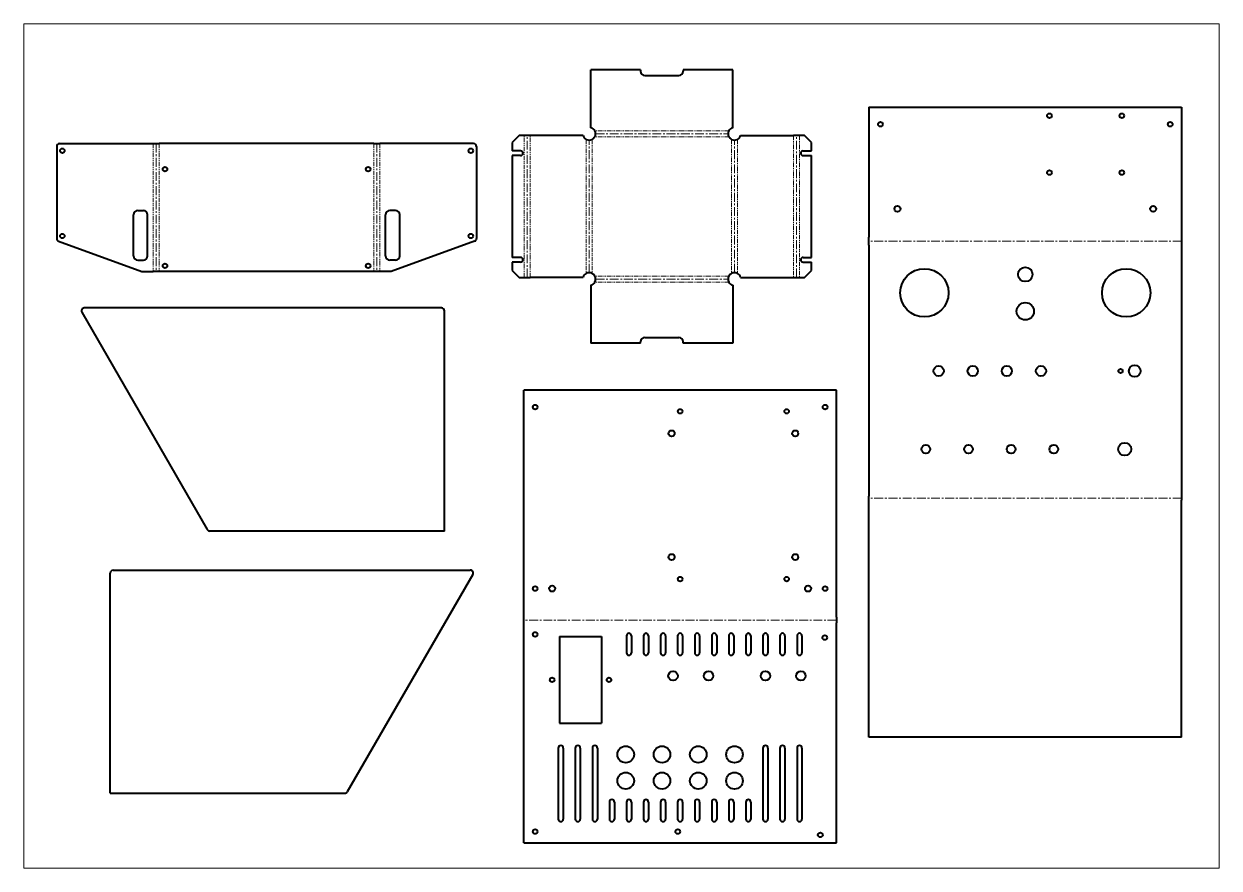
# Paper-space layout 'Layout1' of a CAD drawing. Header units: millimetres. Extents: x 0 to 841, y 0 to 594.
# The model-space entities are those that its viewports show. They can reach past a viewport. Long polylines and large blocks are cut down to what shows.
import ezdxf

# ---------------------------------------------------------------- set-up
doc = ezdxf.new("R2010")
doc.units = ezdxf.units.MM
doc.header["$LTSCALE"] = 12.7
doc.linetypes.add('CENTER', pattern=[0.787402, 0.492126, -0.098425, 0.098425, -0.098425])
doc.linetypes.add('ONS_PHANTOM', pattern=[0.5, 0.25, -0.05, 0.05, -0.05, 0.05, -0.05])
for name, color, linetype, lineweight in [('SHEETMETAL_BEND_LINES_DOWN', 7, 'CENTER', 13), ('SHEETMETAL_BEND_LINES_UP', 7, 'CENTER', 13), ('SHEETMETAL_BEND_TANGENT_LINES', 7, 'Continuous', 15), ('Visible', 7, 'Continuous', 40)]:
    doc.layers.add(name, color=color, linetype=linetype, lineweight=lineweight)

msp = doc.modelspace()

# ---------------------------------------------------------------- linework, layer by layer
at = {"layer": 'SHEETMETAL_BEND_LINES_DOWN'}
for p, q in [((362.09, 415.54), (362.09, 515.54)), ((551.69, 415.54), (551.69, 515.54))]:
    msp.add_line(p, q, dxfattribs=at)
at = {"layer": 'SHEETMETAL_BEND_LINES_UP'}
for p, q in [((410.25, 516.64), (503.53, 516.64)), ((101.16, 509.76), (101.16, 419.76)), ((256.36, 509.76), (256.36, 419.76)), ((405.79, 418.89), (405.79, 512.18)), ((507.99, 418.89), (507.99, 512.18)), ((822.61, 441.07), (602.65, 441.07)), ((410.25, 414.44), (503.53, 414.44)), ((822.61, 260.2), (602.65, 260.2)), ((579.75, 174.56), (359.75, 174.56))]:
    msp.add_line(p, q, dxfattribs=at)
at = {"layer": 'SHEETMETAL_BEND_TANGENT_LINES', "linetype": 'ONS_PHANTOM'}
for p, q in [((359.99, 415.54), (359.99, 515.54)), ((364.19, 415.54), (364.19, 515.54)), ((504.06, 518.74), (409.72, 518.74)), ((504.06, 514.54), (409.72, 514.54)), ((549.59, 515.54), (549.59, 415.54)), ((553.79, 515.54), (553.79, 415.54)), ((99.06, 509.76), (99.06, 419.76)), ((103.26, 509.76), (103.26, 419.76)), ((254.26, 509.76), (254.26, 419.76)), ((258.46, 509.76), (258.46, 419.76)), ((403.69, 512.71), (403.69, 418.37)), ((407.89, 512.71), (407.89, 418.37)), ((505.89, 512.71), (505.89, 418.37)), ((510.09, 512.71), (510.09, 418.37)), ((504.06, 416.54), (409.72, 416.54)), ((504.06, 412.34), (409.72, 412.34))]:
    msp.add_line(p, q, dxfattribs=at)
at = {"layer": 'Visible'}
for p, q in [((441.89, 561.74), (406.89, 561.74)), ((406.89, 520.96), (406.89, 561.74)), ((441.89, 561.74), (441.89, 560.74)), ((444.89, 557.74), (468.89, 557.74)), ((471.89, 561.74), (471.89, 560.74)), ((506.89, 561.74), (471.89, 561.74)), ((506.89, 520.96), (506.89, 561.74)), ((602.65, 535.37), (822.61, 535.37)), ((602.65, 535.37), (602.65, 443.87)), ((822.61, 535.37), (822.61, 443.87)), ((356.49, 515.54), (351.49, 510.54)), ((359.99, 515.54), (356.49, 515.54)), ((364.19, 515.54), (359.99, 515.54)), ((401.47, 515.54), (364.19, 515.54)), ((512.31, 515.54), (549.59, 515.54)), ((553.79, 515.54), (549.59, 515.54)), ((557.29, 515.54), (553.79, 515.54)), ((562.29, 510.54), (557.29, 515.54)), ((31.06, 507.76), (31.06, 443)), ((33.06, 509.76), (99.06, 509.76)), ((99.06, 509.76), (103.26, 509.76)), ((254.26, 509.76), (103.26, 509.76)), ((254.26, 509.76), (258.46, 509.76)), ((324.46, 509.76), (258.46, 509.76)), ((326.46, 507.76), (326.46, 443)), ((351.49, 510.54), (351.49, 504.69)), ((357.49, 504.69), (351.49, 504.69)), ((556.29, 504.69), (562.29, 504.69)), ((562.29, 504.69), (562.29, 510.54)), ((351.49, 501.39), (351.49, 429.69)), ((357.49, 501.39), (351.49, 501.39)), ((556.29, 501.39), (562.29, 501.39)), ((562.29, 429.69), (562.29, 501.39)), ((88.06, 462.76), (92.06, 462.76)), ((269.46, 462.76), (265.46, 462.76)), ((85.06, 430.76), (85.06, 459.76)), ((95.06, 430.76), (95.06, 459.76)), ((262.46, 430.76), (262.46, 459.76)), ((272.46, 430.76), (272.46, 459.76)), ((32.37, 441.12), (91.06, 419.76)), ((325.14, 441.12), (266.46, 419.76)), ((602.65, 438.27), (602.65, 443.87)), ((602.65, 438.27), (602.65, 261.6)), ((822.61, 443.87), (822.61, 438.27)), ((822.61, 438.27), (822.61, 261.6)), ((357.49, 429.69), (351.49, 429.69)), ((556.29, 429.69), (562.29, 429.69)), ((88.06, 427.76), (92.06, 427.76)), ((269.46, 427.76), (265.46, 427.76)), ((351.49, 426.39), (351.49, 420.54)), ((357.49, 426.39), (351.49, 426.39)), ((351.49, 420.54), (356.49, 415.54)), ((556.29, 426.39), (562.29, 426.39)), ((557.29, 415.54), (562.29, 420.54)), ((562.29, 420.54), (562.29, 426.39)), ((91.06, 419.76), (99.06, 419.76)), ((103.26, 419.76), (99.06, 419.76)), ((254.26, 419.76), (103.26, 419.76)), ((258.46, 419.76), (254.26, 419.76)), ((266.46, 419.76), (258.46, 419.76)), ((356.49, 415.54), (359.99, 415.54)), ((359.99, 415.54), (364.19, 415.54)), ((401.47, 415.54), (364.19, 415.54)), ((512.31, 415.54), (549.59, 415.54)), ((549.59, 415.54), (553.79, 415.54)), ((553.79, 415.54), (557.29, 415.54)), ((406.89, 410.12), (406.89, 369.34)), ((506.89, 410.12), (506.89, 369.34)), ((48.74, 391.11), (137.05, 238.15)), ((301.87, 394.11), (50.47, 394.11)), ((303.87, 237.15), (303.87, 392.11)), ((441.89, 369.34), (441.89, 370.34)), ((444.89, 373.34), (468.89, 373.34)), ((471.89, 369.34), (471.89, 370.34)), ((441.89, 369.34), (406.89, 369.34)), ((506.89, 369.34), (471.89, 369.34)), ((579.75, 336.36), (359.75, 336.36)), ((359.75, 176.66), (359.75, 336.36)), ((579.75, 176.66), (579.75, 336.36)), ((602.65, 258.8), (602.65, 261.6)), ((822.61, 261.6), (822.61, 258.8)), ((602.65, 92.19), (602.65, 258.8)), ((822.61, 92.19), (822.61, 258.8)), ((303.87, 237.15), (138.78, 237.15)), ((68.7, 52.64), (68.7, 207.6)), ((70.7, 209.6), (322.1, 209.6)), ((323.83, 206.6), (235.52, 53.64)), ((359.75, 172.46), (359.75, 176.66)), ((579.75, 176.66), (579.75, 172.46)), ((359.75, 17.66), (359.75, 172.46)), ((579.75, 17.66), (579.75, 172.46)), ((384.92, 162.92), (414.42, 162.92)), ((384.92, 162.92), (384.92, 101.92)), ((414.42, 162.92), (414.42, 101.92)), ((432, 163.46), (432, 151.46)), ((435.5, 163.46), (435.5, 151.46)), ((444, 163.46), (444, 151.46)), ((447.5, 163.46), (447.5, 151.46)), ((456, 163.46), (456, 151.46)), ((459.5, 163.46), (459.5, 151.46)), ((468, 163.46), (468, 151.46)), ((471.5, 163.46), (471.5, 151.46)), ((480, 163.46), (480, 151.46)), ((483.5, 163.46), (483.5, 151.46)), ((492, 163.46), (492, 151.46)), ((495.5, 163.46), (495.5, 151.46)), ((504, 163.46), (504, 151.46)), ((507.5, 163.46), (507.5, 151.46)), ((516, 163.46), (516, 151.46)), ((519.5, 163.46), (519.5, 151.46)), ((528, 163.46), (528, 151.46)), ((531.5, 163.46), (531.5, 151.46)), ((540, 163.46), (540, 151.46)), ((543.5, 163.46), (543.5, 151.46)), ((552, 163.46), (552, 151.46)), ((555.5, 163.46), (555.5, 151.46)), ((384.92, 101.92), (414.42, 101.92)), ((384, 84.46), (384, 34.46)), ((387.5, 84.46), (387.5, 34.46)), ((396, 84.46), (396, 34.46)), ((399.5, 84.46), (399.5, 34.46)), ((408, 84.46), (408, 34.46)), ((411.5, 84.46), (411.5, 34.46)), ((528, 84.46), (528, 34.46)), ((531.5, 84.46), (531.5, 34.46)), ((540, 84.46), (540, 34.46)), ((543.5, 84.46), (543.5, 34.46)), ((552, 84.46), (552, 34.46)), ((555.5, 84.46), (555.5, 34.46)), ((822.61, 92.19), (602.65, 92.19)), ((68.7, 52.64), (233.79, 52.64)), ((420, 46.46), (420, 34.46)), ((423.5, 46.46), (423.5, 34.46)), ((432, 46.46), (432, 34.46)), ((435.5, 46.46), (435.5, 34.46)), ((444, 46.46), (444, 34.46)), ((447.5, 46.46), (447.5, 34.46)), ((456, 46.46), (456, 34.46)), ((459.5, 46.46), (459.5, 34.46)), ((468, 46.46), (468, 34.46)), ((471.5, 46.46), (471.5, 34.46)), ((480, 46.46), (480, 34.46)), ((483.5, 46.46), (483.5, 34.46)), ((492, 46.46), (492, 34.46)), ((495.5, 46.46), (495.5, 34.46)), ((504, 46.46), (504, 34.46)), ((507.5, 46.46), (507.5, 34.46)), ((516, 46.46), (516, 34.46)), ((519.5, 46.46), (519.5, 34.46)), ((359.75, 17.66), (579.75, 17.66))]:
    msp.add_line(p, q, dxfattribs=at)
for centre, radius in [((729.61, 529.37), 1.6), ((780.61, 529.37), 1.6), ((610.65, 523.37), 1.65), ((814.61, 523.37), 1.65), ((35.06, 504.76), 1.6), ((322.46, 504.76), 1.6), ((107.26, 491.76), 1.6), ((250.26, 491.76), 1.6), ((729.61, 489.37), 1.6), ((780.61, 489.37), 1.6), ((622.65, 463.87), 2.1), ((802.61, 463.87), 2.1), ((35.06, 444.76), 1.6), ((322.46, 444.76), 1.6), ((107.26, 423.76), 1.6), ((250.26, 423.76), 1.6), ((641.63, 404.77), 17), ((712.63, 417.77), 5.1), ((783.63, 404.77), 17), ((712.63, 391.77), 6.1), ((651.65, 349.77), 3.6), ((675.65, 349.77), 3.6), ((699.65, 349.77), 3.6), ((723.65, 349.77), 3.6), ((789.63, 349.77), 4.1), ((779.63, 349.77), 1.5), ((367.75, 324.36), 1.65), ((469.75, 321.36), 1.6), ((544.75, 321.36), 1.6), ((571.75, 324.36), 1.65), ((463.75, 305.86), 2.1), ((550.75, 305.86), 2.1), ((642.65, 294.77), 3.1), ((672.65, 294.77), 3.1), ((702.65, 294.77), 3.1), ((732.65, 294.77), 3.1), ((782.61, 294.77), 4.55), ((463.75, 218.86), 2.1), ((550.75, 218.86), 2.1), ((469.75, 203.36), 1.6), ((544.75, 203.36), 1.6), ((367.75, 196.66), 1.65), ((379.75, 196.66), 2.1), ((559.75, 196.66), 2.1), ((571.75, 196.66), 1.65), ((367.75, 164.46), 1.65), ((571.55, 162.16), 1.65), ((464.75, 135.21), 3.3), ((489.75, 135.21), 3.3), ((529.75, 135.21), 3.3), ((554.75, 135.21), 3.3), ((379.67, 132.42), 1.6), ((419.67, 132.42), 1.6), ((431.5, 79.96), 5.85), ((457, 79.96), 5.85), ((482.5, 79.96), 5.85), ((508, 79.96), 5.85), ((431.5, 61.46), 5.85), ((457, 61.46), 5.85), ((482.5, 61.46), 5.85), ((508, 61.46), 5.85), ((367.75, 25.66), 1.65), ((468.1, 25.66), 1.65), ((568.41, 23.39), 1.65)]:
    msp.add_circle(centre, radius, dxfattribs=at)
for centre, radius, start, end in [((444.89, 560.74), 3, 180, 270), ((468.89, 560.74), 3, 270, 0), ((405.79, 516.64), 4.46, 194.30163, 241.87449), ((405.79, 516.64), 4.46, 28.12551, 75.69837), ((405.79, 516.64), 4.46, 298.12551, 331.87449), ((405.79, 516.64), 4.46, 331.87449, 28.12551), ((507.99, 516.64), 4.46, 151.87449, 208.12551), ((507.99, 516.64), 4.46, 104.30163, 151.87449), ((507.99, 516.64), 4.46, 208.12551, 241.87449), ((507.99, 516.64), 4.46, 298.12551, 345.69837), ((33.06, 507.76), 2, 90, 180), ((324.46, 507.76), 2, 0, 90), ((357.49, 503.04), 1.65, 270, 90), ((405.79, 516.64), 4.46, 241.87449, 298.12551), ((507.99, 516.64), 4.46, 241.87449, 298.12551), ((556.29, 503.04), 1.65, 90, 270), ((88.06, 459.76), 3, 90, 180), ((92.06, 459.76), 3, 0, 90), ((265.46, 459.76), 3, 90, 180), ((269.46, 459.76), 3, 0, 90), ((33.06, 443), 2, 180, 250), ((324.46, 443), 2, 290, 0), ((88.06, 430.76), 3, 180, 270), ((92.06, 430.76), 3, 270, 0), ((265.46, 430.76), 3, 180, 270), ((269.46, 430.76), 3, 270, 0), ((357.49, 428.04), 1.65, 270, 90), ((556.29, 428.04), 1.65, 90, 270), ((405.79, 414.44), 4.46, 118.12551, 165.69837), ((405.79, 414.44), 4.46, 61.87449, 118.12551), ((405.79, 414.44), 4.46, 284.30163, 331.87449), ((405.79, 414.44), 4.46, 28.12551, 61.87449), ((405.79, 414.44), 4.46, 331.87449, 28.12551), ((507.99, 414.44), 4.46, 151.87449, 208.12551), ((507.99, 414.44), 4.46, 118.12551, 151.87449), ((507.99, 414.44), 4.46, 208.12551, 255.69837), ((507.99, 414.44), 4.46, 61.87449, 118.12551), ((507.99, 414.44), 4.46, 14.30163, 61.87449), ((50.47, 392.11), 2, 90, 210), ((301.87, 392.11), 2, 0, 90), ((444.89, 370.34), 3, 90, 180), ((468.89, 370.34), 3, 0, 90), ((138.78, 239.15), 2, 210, 270), ((70.7, 207.6), 2, 90, 180), ((322.1, 207.6), 2, 330, 90), ((433.75, 163.46), 1.75, 0, 180), ((445.75, 163.46), 1.75, 0, 180), ((457.75, 163.46), 1.75, 0, 180), ((469.75, 163.46), 1.75, 0, 180), ((481.75, 163.46), 1.75, 0, 180), ((493.75, 163.46), 1.75, 0, 180), ((505.75, 163.46), 1.75, 0, 180), ((517.75, 163.46), 1.75, 0, 180), ((529.75, 163.46), 1.75, 0, 180), ((541.75, 163.46), 1.75, 0, 180), ((553.75, 163.46), 1.75, 0, 180), ((433.75, 151.46), 1.75, 180, 0), ((445.75, 151.46), 1.75, 180, 0), ((457.75, 151.46), 1.75, 180, 0), ((469.75, 151.46), 1.75, 180, 0), ((481.75, 151.46), 1.75, 180, 0), ((493.75, 151.46), 1.75, 180, 0), ((505.75, 151.46), 1.75, 180, 0), ((517.75, 151.46), 1.75, 180, 0), ((529.75, 151.46), 1.75, 180, 0), ((541.75, 151.46), 1.75, 180, 0), ((553.75, 151.46), 1.75, 180, 0), ((385.75, 84.46), 1.75, 0, 180), ((397.75, 84.46), 1.75, 0, 180), ((409.75, 84.46), 1.75, 0, 180), ((529.75, 84.46), 1.75, 0, 180), ((541.75, 84.46), 1.75, 0, 180), ((553.75, 84.46), 1.75, 0, 180), ((233.79, 54.64), 2, 270, 330), ((421.75, 46.46), 1.75, 0, 180), ((433.75, 46.46), 1.75, 0, 180), ((445.75, 46.46), 1.75, 0, 180), ((457.75, 46.46), 1.75, 0, 180), ((469.75, 46.46), 1.75, 0, 180), ((481.75, 46.46), 1.75, 0, 180), ((493.75, 46.46), 1.75, 0, 180), ((505.75, 46.46), 1.75, 0, 180), ((517.75, 46.46), 1.75, 0, 180), ((385.75, 34.46), 1.75, 180, 0), ((397.75, 34.46), 1.75, 180, 0), ((409.75, 34.46), 1.75, 180, 0), ((421.75, 34.46), 1.75, 180, 0), ((433.75, 34.46), 1.75, 180, 0), ((445.75, 34.46), 1.75, 180, 0), ((457.75, 34.46), 1.75, 180, 0), ((469.75, 34.46), 1.75, 180, 0), ((481.75, 34.46), 1.75, 180, 0), ((493.75, 34.46), 1.75, 180, 0), ((505.75, 34.46), 1.75, 180, 0), ((517.75, 34.46), 1.75, 180, 0), ((529.75, 34.46), 1.75, 180, 0), ((541.75, 34.46), 1.75, 180, 0), ((553.75, 34.46), 1.75, 180, 0)]:
    msp.add_arc(centre, radius, start, end, dxfattribs=at)

psp = doc.layouts.get("Layout1")

# ---------------------------------------------------------------- viewports
at = {"layer": '0', "view_target_point": (428.5, 297)}
psp.add_viewport(center=(420.5, 297), size=(841, 594), view_center_point=(0, 0), view_height=594, dxfattribs=at)

doc.saveas('drawing.dxf')
